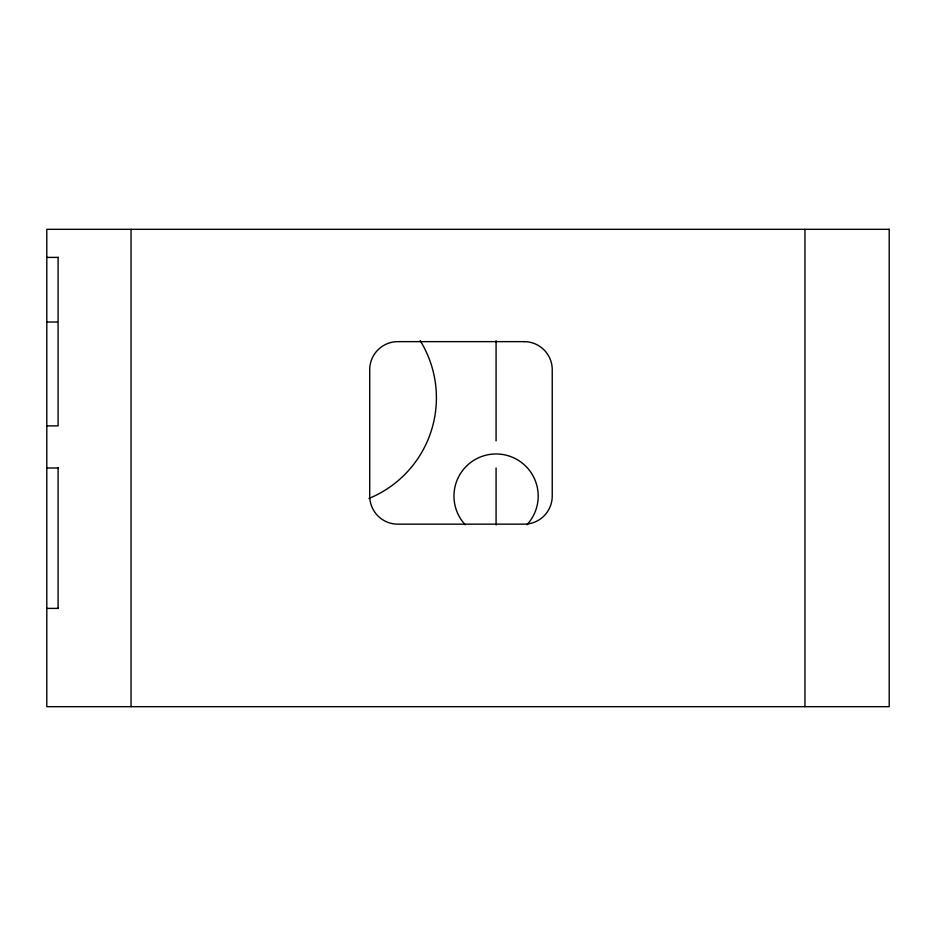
<?xml version="1.0" encoding="UTF-8"?>
<svg xmlns="http://www.w3.org/2000/svg" width="936" height="936" viewBox="0 0 936 936"><rect width="100%" height="100%" fill="white"/><g stroke="black" fill="none" stroke-linecap="round" stroke-linejoin="round"><path stroke-width="1.4" d="M46.8 257.4L58.418 257.4M46.8 322.019L57.33 322.019M46.8 425.88L58.09 425.88L58.09 257.4M46.8 468L58.418 468M46.8 608.4L58.418 608.4M804.96 229.32L804.96 706.68M496.08 340.727L496.08 440.879M496.08 468L496.08 525.038M131.04 229.32L131.04 706.68M58.09 468L58.09 608.4M465.286 524.815A42.12 42.12 0 0 1 466.643 465.952A42.12 42.12 0 0 1 525.517 465.952A42.12 42.12 0 0 1 526.874 524.815M420.159 340.599A108.81 108.81 0 0 1 368.913 498.467M889.2 229.32L46.8 229.32L46.8 706.68L889.2 706.68L889.2 229.32M524.16 341.64L397.8 341.64A28.08 28.08 0 0 0 369.72 369.72L369.72 496.08A28.08 28.08 0 0 0 397.8 524.16L524.16 524.16A28.08 28.08 0 0 0 552.24 496.08L552.24 369.72A28.08 28.08 0 0 0 524.16 341.64"/></g></svg>
